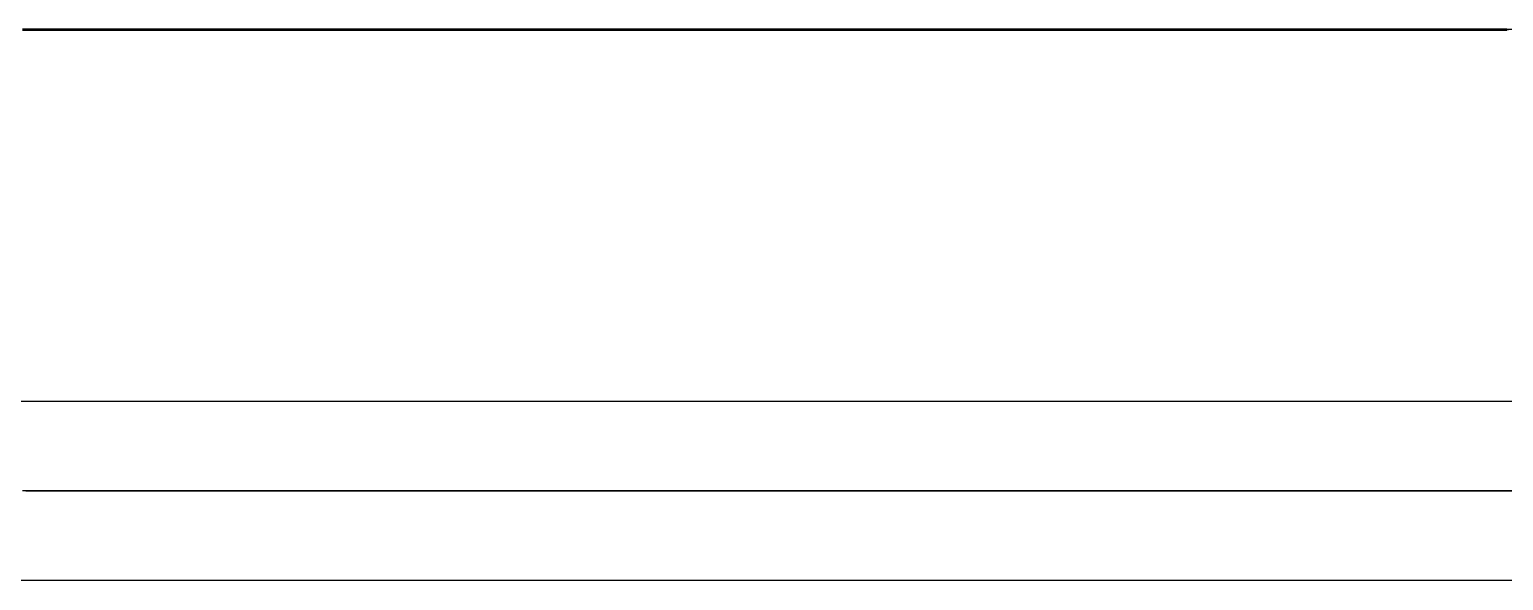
# Model space of a CAD drawing. Header units: millimetres. Extents: x 0 to 594, y 0 to 420.
# Drawn here: x 228.27 to 232.49, y 344.044 to 345.62 of the extents above; entities that cross this region are included whole.
import ezdxf

# ---------------------------------------------------------------- set-up
doc = ezdxf.new("R2010")
doc.units = ezdxf.units.MM
doc.linetypes.add('ISO02-TRAZOS', pattern=[3.75, 3, -0.75])
doc.layers.add('01-VISIBLE', color=7, linetype='CONTINUOUS', lineweight=50)
doc.layers.add('02-OCULTA', color=4, linetype='ISO02-TRAZOS', lineweight=25)

msp = doc.modelspace()

# ---------------------------------------------------------------- linework, layer by layer
at = {"layer": '01-VISIBLE'}
msp.add_lwpolyline([(228.25, 345.62), (228.3, 345.62), (228.35, 345.62), (228.4, 345.62), (228.45, 345.62), (228.5, 345.62), (228.55, 345.62), (228.6, 345.62), (228.65, 345.62), (228.7, 345.62), (228.75, 345.62), (228.8, 345.62), (228.85, 345.62), (228.9, 345.62), (228.95, 345.62), (229, 345.62), (229.05, 345.62), (229.1, 345.62), (229.15, 345.62), (229.2, 345.62), (229.25, 345.62), (229.3, 345.62), (229.35, 345.62), (229.4, 345.62), (229.45, 345.62), (229.5, 345.62), (229.55, 345.62), (229.6, 345.62), (229.65, 345.62), (229.7, 345.62), (229.75, 345.62), (229.8, 345.62), (229.85, 345.62), (229.9, 345.62), (229.95, 345.62), (230, 345.62), (230.05, 345.62), (230.1, 345.62), (230.15, 345.62), (230.2, 345.62), (230.25, 345.62), (230.3, 345.62), (230.35, 345.62), (230.4, 345.62), (230.45, 345.62), (230.5, 345.62), (230.55, 345.62), (230.6, 345.62), (230.65, 345.62), (230.7, 345.62), (230.75, 345.62), (230.8, 345.62), (230.85, 345.62), (230.9, 345.62), (230.95, 345.62), (231, 345.62), (231.05, 345.62), (231.1, 345.62), (231.15, 345.62), (231.2, 345.62), (231.25, 345.62), (231.3, 345.62), (231.35, 345.62), (231.4, 345.62), (231.45, 345.62), (231.5, 345.62), (231.55, 345.62), (231.6, 345.62), (231.65, 345.62), (231.7, 345.62), (231.75, 345.62), (231.8, 345.62), (231.85, 345.62), (231.9, 345.62), (231.95, 345.62), (232, 345.62), (232.05, 345.62), (232.1, 345.62), (232.15, 345.62), (232.2, 345.62), (232.25, 345.62), (232.3, 345.62), (232.35, 345.62), (232.4, 345.62), (232.45, 345.62), (232.5, 345.62)], dxfattribs=at)
at = {"layer": '02-OCULTA'}
for points in [[(228.2523, 345.62), (228.3023, 345.62), (228.3524, 345.62), (228.4024, 345.62), (228.4524, 345.62), (228.5024, 345.62), (228.5525, 345.62), (228.6025, 345.62), (228.6525, 345.62), (228.7025, 345.62), (228.7526, 345.62), (228.8026, 345.62), (228.8526, 345.62), (228.9027, 345.62), (228.9527, 345.62), (229.0027, 345.62), (229.0527, 345.62), (229.1028, 345.62), (229.1528, 345.62), (229.2028, 345.62), (229.2528, 345.62), (229.3029, 345.62), (229.3529, 345.62), (229.4029, 345.62), (229.453, 345.62), (229.503, 345.62), (229.553, 345.62), (229.603, 345.62), (229.6531, 345.62), (229.7031, 345.62), (229.7531, 345.62), (229.8032, 345.62), (229.8532, 345.62), (229.9032, 345.62), (229.9532, 345.62), (230.0033, 345.62), (230.0533, 345.62), (230.1033, 345.62), (230.1533, 345.62), (230.2034, 345.62), (230.2534, 345.62), (230.3034, 345.62), (230.3535, 345.62), (230.4035, 345.62), (230.4535, 345.62), (230.5035, 345.62), (230.5536, 345.62), (230.6036, 345.62), (230.6536, 345.62), (230.7036, 345.62), (230.7537, 345.62), (230.8037, 345.62), (230.8537, 345.62), (230.9038, 345.62), (230.9538, 345.62), (231.0038, 345.62), (231.0538, 345.62), (231.1039, 345.62), (231.1539, 345.62), (231.2039, 345.62), (231.2539, 345.62), (231.304, 345.62), (231.354, 345.62), (231.404, 345.62), (231.4541, 345.62), (231.5041, 345.62), (231.5541, 345.62), (231.6041, 345.62), (231.6542, 345.62), (231.7042, 345.62), (231.7542, 345.62), (231.8042, 345.62), (231.8543, 345.62), (231.9043, 345.62), (231.9543, 345.62), (232.0044, 345.62), (232.0544, 345.62), (232.1044, 345.62), (232.1544, 345.62), (232.2045, 345.62), (232.2545, 345.62), (232.3045, 345.62), (232.3545, 345.62), (232.4046, 345.62), (232.4546, 345.62), (232.5046, 345.62)], [(232.5046, 345.62), (232.4546, 345.62), (232.4046, 345.62), (232.3545, 345.62), (232.3045, 345.62), (232.2545, 345.62), (232.2045, 345.62), (232.1544, 345.62), (232.1044, 345.62), (232.0544, 345.62), (232.0044, 345.62), (231.9543, 345.62), (231.9043, 345.62), (231.8543, 345.62), (231.8042, 345.62), (231.7542, 345.62), (231.7042, 345.62), (231.6542, 345.62), (231.6041, 345.62), (231.5541, 345.62), (231.5041, 345.62), (231.4541, 345.62), (231.404, 345.62), (231.354, 345.62), (231.304, 345.62), (231.2539, 345.62), (231.2039, 345.62), (231.1539, 345.62), (231.1039, 345.62), (231.0538, 345.62), (231.0038, 345.62), (230.9538, 345.62), (230.9038, 345.62), (230.8537, 345.62), (230.8037, 345.62), (230.7537, 345.62), (230.7036, 345.62), (230.6536, 345.62), (230.6036, 345.62), (230.5536, 345.62), (230.5035, 345.62), (230.4535, 345.62), (230.4035, 345.62), (230.3535, 345.62), (230.3034, 345.62), (230.2534, 345.62), (230.2034, 345.62), (230.1533, 345.62), (230.1033, 345.62), (230.0533, 345.62), (230.0033, 345.62), (229.9532, 345.62), (229.9032, 345.62), (229.8532, 345.62), (229.8032, 345.62), (229.7531, 345.62), (229.7031, 345.62), (229.6531, 345.62), (229.603, 345.62), (229.553, 345.62), (229.503, 345.62), (229.453, 345.62), (229.4029, 345.62), (229.3529, 345.62), (229.3029, 345.62), (229.2528, 345.62), (229.2028, 345.62), (229.1528, 345.62), (229.1028, 345.62), (229.0527, 345.62), (229.0027, 345.62), (228.9527, 345.62), (228.9027, 345.62), (228.8526, 345.62), (228.8026, 345.62), (228.7526, 345.62), (228.7025, 345.62), (228.6525, 345.62), (228.6025, 345.62), (228.5525, 345.62), (228.5024, 345.62), (228.4524, 345.62), (228.4024, 345.62), (228.3524, 345.62), (228.3023, 345.62), (228.2523, 345.62)], [(232.5227, 345.62), (232.4726, 345.62), (232.4224, 345.62), (232.3723, 345.62), (232.3222, 345.62), (232.272, 345.62), (232.2219, 345.62), (232.1718, 345.62), (232.1216, 345.62), (232.0715, 345.62), (232.0214, 345.62), (231.9712, 345.62), (231.9211, 345.62), (231.871, 345.62), (231.8208, 345.62), (231.7707, 345.62), (231.7206, 345.62), (231.6704, 345.62), (231.6203, 345.62), (231.5702, 345.62), (231.52, 345.62), (231.4699, 345.62), (231.4198, 345.62), (231.3696, 345.62), (231.3195, 345.62), (231.2694, 345.62), (231.2192, 345.62), (231.1691, 345.62), (231.119, 345.62), (231.0688, 345.62), (231.0187, 345.62), (230.9685, 345.62), (230.9184, 345.62), (230.8683, 345.62), (230.8181, 345.62), (230.768, 345.62), (230.7179, 345.62), (230.6677, 345.62), (230.6176, 345.62), (230.5675, 345.62), (230.5173, 345.62), (230.4672, 345.62), (230.4171, 345.62), (230.3669, 345.62), (230.3168, 345.62), (230.2667, 345.62), (230.2165, 345.62), (230.1664, 345.62), (230.1163, 345.62), (230.0661, 345.62), (230.016, 345.62), (229.9659, 345.62), (229.9157, 345.62), (229.8656, 345.62), (229.8155, 345.62), (229.7653, 345.62), (229.7152, 345.62), (229.6651, 345.62), (229.6149, 345.62), (229.5648, 345.62), (229.5147, 345.62), (229.4645, 345.62), (229.4144, 345.62), (229.3642, 345.62), (229.3141, 345.62), (229.264, 345.62), (229.2138, 345.62), (229.1637, 345.62), (229.1136, 345.62), (229.0634, 345.62), (229.0133, 345.62), (228.9632, 345.62), (228.913, 345.62), (228.8629, 345.62), (228.8128, 345.62), (228.7626, 345.62), (228.7125, 345.62), (228.6624, 345.62), (228.6122, 345.62), (228.5621, 345.62), (228.512, 345.62), (228.4618, 345.62), (228.4117, 345.62), (228.3616, 345.62), (228.3114, 345.62), (228.2613, 345.62)], [(232.5667, 344.556), (232.47, 344.556), (232.3733, 344.556), (232.2766, 344.556), (232.1799, 344.556), (232.0832, 344.556), (231.9865, 344.556), (231.8898, 344.556), (231.7931, 344.556), (231.6964, 344.556), (231.5997, 344.556), (231.503, 344.556), (231.4063, 344.556), (231.3096, 344.556), (231.2129, 344.556), (231.1162, 344.556), (231.0195, 344.556), (230.9228, 344.556), (230.8261, 344.556), (230.7294, 344.556), (230.6327, 344.556), (230.536, 344.556), (230.4393, 344.556), (230.3426, 344.556), (230.2459, 344.556), (230.1492, 344.556), (230.0525, 344.556), (229.9558, 344.556), (229.8591, 344.556), (229.7624, 344.556), (229.6657, 344.556), (229.569, 344.556), (229.4723, 344.556), (229.3756, 344.556), (229.2789, 344.556), (229.1822, 344.556), (229.0855, 344.556), (228.9888, 344.556), (228.8921, 344.556), (228.7954, 344.556), (228.6987, 344.556), (228.602, 344.556), (228.5053, 344.556), (228.4086, 344.556), (228.3119, 344.556), (228.2152, 344.556)], [(232.5201, 344.556), (232.47, 344.556), (232.4199, 344.556), (232.3698, 344.556), (232.3197, 344.556), (232.2696, 344.556), (232.2195, 344.556), (232.1694, 344.556), (232.1193, 344.556), (232.0692, 344.556), (232.0191, 344.556), (231.969, 344.556), (231.9189, 344.556), (231.8688, 344.556), (231.8187, 344.556), (231.7685, 344.556), (231.7184, 344.556), (231.6683, 344.556), (231.6182, 344.556), (231.5681, 344.556), (231.518, 344.556), (231.4679, 344.556), (231.4178, 344.556), (231.3677, 344.556), (231.3176, 344.556), (231.2675, 344.556), (231.2174, 344.556), (231.1673, 344.556), (231.1172, 344.556), (231.0671, 344.556), (231.017, 344.556), (230.9669, 344.556), (230.9168, 344.556), (230.8667, 344.556), (230.8166, 344.556), (230.7665, 344.556), (230.7164, 344.556), (230.6663, 344.556), (230.6162, 344.556), (230.5661, 344.556), (230.516, 344.556), (230.4659, 344.556), (230.4158, 344.556), (230.3656, 344.556), (230.3155, 344.556), (230.2654, 344.556), (230.2153, 344.556), (230.1652, 344.556), (230.1151, 344.556), (230.065, 344.556), (230.0149, 344.556), (229.9648, 344.556), (229.9147, 344.556), (229.8646, 344.556), (229.8145, 344.556), (229.7644, 344.556), (229.7143, 344.556), (229.6642, 344.556), (229.6141, 344.556), (229.564, 344.556), (229.5139, 344.556), (229.4638, 344.556), (229.4137, 344.556), (229.3636, 344.556), (229.3135, 344.556), (229.2634, 344.556), (229.2133, 344.556), (229.1632, 344.556), (229.1131, 344.556), (229.063, 344.556), (229.0128, 344.556), (228.9627, 344.556), (228.9126, 344.556), (228.8625, 344.556), (228.8124, 344.556), (228.7623, 344.556), (228.7122, 344.556), (228.6621, 344.556), (228.612, 344.556), (228.5619, 344.556), (228.5118, 344.556), (228.4617, 344.556), (228.4116, 344.556), (228.3615, 344.556), (228.3114, 344.556), (228.2613, 344.556)], [(232.5, 344.3), (232.45, 344.3), (232.4, 344.3), (232.35, 344.3), (232.3, 344.3), (232.25, 344.3), (232.2, 344.3), (232.15, 344.3), (232.1, 344.3), (232.05, 344.3), (232, 344.3), (231.95, 344.3), (231.9, 344.3), (231.85, 344.3), (231.8, 344.3), (231.75, 344.3), (231.7, 344.3), (231.65, 344.3), (231.6, 344.3), (231.55, 344.3), (231.5, 344.3), (231.45, 344.3), (231.4, 344.3), (231.35, 344.3), (231.3, 344.3), (231.25, 344.3), (231.2, 344.3), (231.15, 344.3), (231.1, 344.3), (231.05, 344.3), (231, 344.3), (230.95, 344.3), (230.9, 344.3), (230.85, 344.3), (230.8, 344.3), (230.75, 344.3), (230.7, 344.3), (230.65, 344.3), (230.6, 344.3), (230.55, 344.3), (230.5, 344.3), (230.45, 344.3), (230.4, 344.3), (230.35, 344.3), (230.3, 344.3), (230.25, 344.3), (230.2, 344.3), (230.15, 344.3), (230.1, 344.3), (230.05, 344.3), (230, 344.3), (229.95, 344.3), (229.9, 344.3), (229.85, 344.3), (229.8, 344.3), (229.75, 344.3), (229.7, 344.3), (229.65, 344.3), (229.6, 344.3), (229.55, 344.3), (229.5, 344.3), (229.45, 344.3), (229.4, 344.3), (229.35, 344.3), (229.3, 344.3), (229.25, 344.3), (229.2, 344.3), (229.15, 344.3), (229.1, 344.3), (229.05, 344.3), (229, 344.3), (228.95, 344.3), (228.9, 344.3), (228.85, 344.3), (228.8, 344.3), (228.75, 344.3), (228.7, 344.3), (228.65, 344.3), (228.6, 344.3), (228.55, 344.3), (228.5, 344.3), (228.45, 344.3), (228.4, 344.3), (228.35, 344.3), (228.3, 344.3), (228.25, 344.3)], [(232.5, 344.3), (232.45, 344.3), (232.4, 344.3), (232.35, 344.3), (232.3, 344.3), (232.25, 344.3), (232.2, 344.3), (232.15, 344.3), (232.1, 344.3), (232.05, 344.3), (232, 344.3), (231.95, 344.3), (231.9, 344.3), (231.85, 344.3), (231.8, 344.3), (231.75, 344.3), (231.7, 344.3), (231.65, 344.3), (231.6, 344.3), (231.55, 344.3), (231.5, 344.3), (231.45, 344.3), (231.4, 344.3), (231.35, 344.3), (231.3, 344.3), (231.25, 344.3), (231.2, 344.3), (231.15, 344.3), (231.1, 344.3), (231.05, 344.3), (231, 344.3), (230.95, 344.3), (230.9, 344.3), (230.85, 344.3), (230.8, 344.3), (230.75, 344.3), (230.7, 344.3), (230.65, 344.3), (230.6, 344.3), (230.55, 344.3), (230.5, 344.3), (230.45, 344.3), (230.4, 344.3), (230.35, 344.3), (230.3, 344.3), (230.25, 344.3), (230.2, 344.3), (230.15, 344.3), (230.1, 344.3), (230.05, 344.3), (230, 344.3), (229.95, 344.3), (229.9, 344.3), (229.85, 344.3), (229.8, 344.3), (229.75, 344.3), (229.7, 344.3), (229.65, 344.3), (229.6, 344.3), (229.55, 344.3), (229.5, 344.3), (229.45, 344.3), (229.4, 344.3), (229.35, 344.3), (229.3, 344.3), (229.25, 344.3), (229.2, 344.3), (229.15, 344.3), (229.1, 344.3), (229.05, 344.3), (229, 344.3), (228.95, 344.3), (228.9, 344.3), (228.85, 344.3), (228.8, 344.3), (228.75, 344.3), (228.7, 344.3), (228.65, 344.3), (228.6, 344.3), (228.55, 344.3), (228.5, 344.3), (228.45, 344.3), (228.4, 344.3), (228.35, 344.3), (228.3, 344.3), (228.25, 344.3)], [(232.5152, 344.3), (232.4651, 344.3), (232.415, 344.3), (232.365, 344.3), (232.3149, 344.3), (232.2648, 344.3), (232.2147, 344.3), (232.1646, 344.3), (232.1146, 344.3), (232.0645, 344.3), (232.0144, 344.3), (231.9643, 344.3), (231.9143, 344.3), (231.8642, 344.3), (231.8141, 344.3), (231.764, 344.3), (231.7139, 344.3), (231.6639, 344.3), (231.6138, 344.3), (231.5637, 344.3), (231.5136, 344.3), (231.4636, 344.3), (231.4135, 344.3), (231.3634, 344.3), (231.3133, 344.3), (231.2632, 344.3), (231.2132, 344.3), (231.1631, 344.3), (231.113, 344.3), (231.0629, 344.3), (231.0128, 344.3), (230.9628, 344.3), (230.9127, 344.3), (230.8626, 344.3), (230.8125, 344.3), (230.7625, 344.3), (230.7124, 344.3), (230.6623, 344.3), (230.6122, 344.3), (230.5621, 344.3), (230.5121, 344.3), (230.462, 344.3), (230.4119, 344.3), (230.3618, 344.3), (230.3117, 344.3), (230.2617, 344.3), (230.2116, 344.3), (230.1615, 344.3), (230.1114, 344.3), (230.0614, 344.3), (230.0113, 344.3), (229.9612, 344.3), (229.9111, 344.3), (229.861, 344.3), (229.811, 344.3), (229.7609, 344.3), (229.7108, 344.3), (229.6607, 344.3), (229.6107, 344.3), (229.5606, 344.3), (229.5105, 344.3), (229.4604, 344.3), (229.4103, 344.3), (229.3603, 344.3), (229.3102, 344.3), (229.2601, 344.3), (229.21, 344.3), (229.1599, 344.3), (229.1099, 344.3), (229.0598, 344.3), (229.0097, 344.3), (228.9596, 344.3), (228.9096, 344.3), (228.8595, 344.3), (228.8094, 344.3), (228.7593, 344.3), (228.7092, 344.3), (228.6592, 344.3), (228.6091, 344.3), (228.559, 344.3), (228.5089, 344.3), (228.4589, 344.3), (228.4088, 344.3), (228.3587, 344.3), (228.3086, 344.3), (228.2585, 344.3)], [(232.5152, 344.3), (232.4651, 344.3), (232.415, 344.3), (232.365, 344.3), (232.3149, 344.3), (232.2648, 344.3), (232.2147, 344.3), (232.1646, 344.3), (232.1146, 344.3), (232.0645, 344.3), (232.0144, 344.3), (231.9643, 344.3), (231.9143, 344.3), (231.8642, 344.3), (231.8141, 344.3), (231.764, 344.3), (231.7139, 344.3), (231.6639, 344.3), (231.6138, 344.3), (231.5637, 344.3), (231.5136, 344.3), (231.4636, 344.3), (231.4135, 344.3), (231.3634, 344.3), (231.3133, 344.3), (231.2632, 344.3), (231.2132, 344.3), (231.1631, 344.3), (231.113, 344.3), (231.0629, 344.3), (231.0128, 344.3), (230.9628, 344.3), (230.9127, 344.3), (230.8626, 344.3), (230.8125, 344.3), (230.7625, 344.3), (230.7124, 344.3), (230.6623, 344.3), (230.6122, 344.3), (230.5621, 344.3), (230.5121, 344.3), (230.462, 344.3), (230.4119, 344.3), (230.3618, 344.3), (230.3117, 344.3), (230.2617, 344.3), (230.2116, 344.3), (230.1615, 344.3), (230.1114, 344.3), (230.0614, 344.3), (230.0113, 344.3), (229.9612, 344.3), (229.9111, 344.3), (229.861, 344.3), (229.811, 344.3), (229.7609, 344.3), (229.7108, 344.3), (229.6607, 344.3), (229.6107, 344.3), (229.5606, 344.3), (229.5105, 344.3), (229.4604, 344.3), (229.4103, 344.3), (229.3603, 344.3), (229.3102, 344.3), (229.2601, 344.3), (229.21, 344.3), (229.1599, 344.3), (229.1099, 344.3), (229.0598, 344.3), (229.0097, 344.3), (228.9596, 344.3), (228.9096, 344.3), (228.8595, 344.3), (228.8094, 344.3), (228.7593, 344.3), (228.7092, 344.3), (228.6592, 344.3), (228.6091, 344.3), (228.559, 344.3), (228.5089, 344.3), (228.4589, 344.3), (228.4088, 344.3), (228.3587, 344.3), (228.3086, 344.3), (228.2585, 344.3)], [(228.26, 344.3), (228.3575, 344.3), (228.455, 344.3), (228.5525, 344.3), (228.65, 344.3), (228.7475, 344.3), (228.845, 344.3), (228.9425, 344.3), (229.04, 344.3), (229.1375, 344.3), (229.235, 344.3), (229.3325, 344.3), (229.43, 344.3), (229.5275, 344.3), (229.625, 344.3), (229.7225, 344.3), (229.82, 344.3), (229.9175, 344.3), (230.015, 344.3), (230.1125, 344.3), (230.21, 344.3), (230.3075, 344.3), (230.405, 344.3), (230.5025, 344.3), (230.6, 344.3), (230.6975, 344.3), (230.795, 344.3), (230.8925, 344.3), (230.99, 344.3), (231.0875, 344.3), (231.185, 344.3), (231.2825, 344.3), (231.38, 344.3), (231.4775, 344.3), (231.575, 344.3), (231.6725, 344.3), (231.77, 344.3), (231.8675, 344.3), (231.965, 344.3), (232.0625, 344.3), (232.16, 344.3), (232.2575, 344.3), (232.355, 344.3), (232.4525, 344.3), (232.55, 344.3)], [(228.26, 344.3), (228.3575, 344.3), (228.455, 344.3), (228.5525, 344.3), (228.65, 344.3), (228.7475, 344.3), (228.845, 344.3), (228.9425, 344.3), (229.04, 344.3), (229.1375, 344.3), (229.235, 344.3), (229.3325, 344.3), (229.43, 344.3), (229.5275, 344.3), (229.625, 344.3), (229.7225, 344.3), (229.82, 344.3), (229.9175, 344.3), (230.015, 344.3), (230.1125, 344.3), (230.21, 344.3), (230.3075, 344.3), (230.405, 344.3), (230.5025, 344.3), (230.6, 344.3), (230.6975, 344.3), (230.795, 344.3), (230.8925, 344.3), (230.99, 344.3), (231.0875, 344.3), (231.185, 344.3), (231.2825, 344.3), (231.38, 344.3), (231.4775, 344.3), (231.575, 344.3), (231.6725, 344.3), (231.77, 344.3), (231.8675, 344.3), (231.965, 344.3), (232.0625, 344.3), (232.16, 344.3), (232.2575, 344.3), (232.355, 344.3), (232.4525, 344.3), (232.55, 344.3)], [(228.2663, 344.3), (228.3622, 344.3), (228.4581, 344.3), (228.554, 344.3), (228.6499, 344.3), (228.7458, 344.3), (228.8417, 344.3), (228.9376, 344.3), (229.0335, 344.3), (229.1294, 344.3), (229.2253, 344.3), (229.3212, 344.3), (229.4171, 344.3), (229.513, 344.3), (229.6089, 344.3), (229.7048, 344.3), (229.8007, 344.3), (229.8966, 344.3), (229.9925, 344.3), (230.0884, 344.3), (230.1843, 344.3), (230.2802, 344.3), (230.3761, 344.3), (230.472, 344.3), (230.5679, 344.3), (230.6638, 344.3), (230.7597, 344.3), (230.8556, 344.3), (230.9515, 344.3), (231.0474, 344.3), (231.1433, 344.3), (231.2392, 344.3), (231.3351, 344.3), (231.431, 344.3), (231.5269, 344.3), (231.6228, 344.3), (231.7187, 344.3), (231.8146, 344.3), (231.9105, 344.3), (232.0064, 344.3), (232.1023, 344.3), (232.1982, 344.3), (232.2941, 344.3), (232.39, 344.3), (232.4859, 344.3), (232.5818, 344.3)], [(228.2663, 344.3), (228.3622, 344.3), (228.4581, 344.3), (228.554, 344.3), (228.6499, 344.3), (228.7458, 344.3), (228.8417, 344.3), (228.9376, 344.3), (229.0335, 344.3), (229.1294, 344.3), (229.2253, 344.3), (229.3212, 344.3), (229.4171, 344.3), (229.513, 344.3), (229.6089, 344.3), (229.7048, 344.3), (229.8007, 344.3), (229.8966, 344.3), (229.9925, 344.3), (230.0884, 344.3), (230.1843, 344.3), (230.2802, 344.3), (230.3761, 344.3), (230.472, 344.3), (230.5679, 344.3), (230.6638, 344.3), (230.7597, 344.3), (230.8556, 344.3), (230.9515, 344.3), (231.0474, 344.3), (231.1433, 344.3), (231.2392, 344.3), (231.3351, 344.3), (231.431, 344.3), (231.5269, 344.3), (231.6228, 344.3), (231.7187, 344.3), (231.8146, 344.3), (231.9105, 344.3), (232.0064, 344.3), (232.1023, 344.3), (232.1982, 344.3), (232.2941, 344.3), (232.39, 344.3), (232.4859, 344.3), (232.5818, 344.3)], [(232.5667, 344.044), (232.47, 344.044), (232.3733, 344.044), (232.2766, 344.044), (232.1799, 344.044), (232.0832, 344.044), (231.9865, 344.044), (231.8898, 344.044), (231.7931, 344.044), (231.6964, 344.044), (231.5997, 344.044), (231.503, 344.044), (231.4063, 344.044), (231.3096, 344.044), (231.2129, 344.044), (231.1162, 344.044), (231.0195, 344.044), (230.9228, 344.044), (230.8261, 344.044), (230.7294, 344.044), (230.6327, 344.044), (230.536, 344.044), (230.4393, 344.044), (230.3426, 344.044), (230.2459, 344.044), (230.1492, 344.044), (230.0525, 344.044), (229.9558, 344.044), (229.8591, 344.044), (229.7624, 344.044), (229.6657, 344.044), (229.569, 344.044), (229.4723, 344.044), (229.3756, 344.044), (229.2789, 344.044), (229.1822, 344.044), (229.0855, 344.044), (228.9888, 344.044), (228.8921, 344.044), (228.7954, 344.044), (228.6987, 344.044), (228.602, 344.044), (228.5053, 344.044), (228.4086, 344.044), (228.3119, 344.044), (228.2152, 344.044)], [(232.5201, 344.044), (232.47, 344.044), (232.4199, 344.044), (232.3698, 344.044), (232.3197, 344.044), (232.2696, 344.044), (232.2195, 344.044), (232.1694, 344.044), (232.1193, 344.044), (232.0692, 344.044), (232.0191, 344.044), (231.969, 344.044), (231.9189, 344.044), (231.8688, 344.044), (231.8187, 344.044), (231.7685, 344.044), (231.7184, 344.044), (231.6683, 344.044), (231.6182, 344.044), (231.5681, 344.044), (231.518, 344.044), (231.4679, 344.044), (231.4178, 344.044), (231.3677, 344.044), (231.3176, 344.044), (231.2675, 344.044), (231.2174, 344.044), (231.1673, 344.044), (231.1172, 344.044), (231.0671, 344.044), (231.017, 344.044), (230.9669, 344.044), (230.9168, 344.044), (230.8667, 344.044), (230.8166, 344.044), (230.7665, 344.044), (230.7164, 344.044), (230.6663, 344.044), (230.6162, 344.044), (230.5661, 344.044), (230.516, 344.044), (230.4659, 344.044), (230.4158, 344.044), (230.3656, 344.044), (230.3155, 344.044), (230.2654, 344.044), (230.2153, 344.044), (230.1652, 344.044), (230.1151, 344.044), (230.065, 344.044), (230.0149, 344.044), (229.9648, 344.044), (229.9147, 344.044), (229.8646, 344.044), (229.8145, 344.044), (229.7644, 344.044), (229.7143, 344.044), (229.6642, 344.044), (229.6141, 344.044), (229.564, 344.044), (229.5139, 344.044), (229.4638, 344.044), (229.4137, 344.044), (229.3636, 344.044), (229.3135, 344.044), (229.2634, 344.044), (229.2133, 344.044), (229.1632, 344.044), (229.1131, 344.044), (229.063, 344.044), (229.0128, 344.044), (228.9627, 344.044), (228.9126, 344.044), (228.8625, 344.044), (228.8124, 344.044), (228.7623, 344.044), (228.7122, 344.044), (228.6621, 344.044), (228.612, 344.044), (228.5619, 344.044), (228.5118, 344.044), (228.4617, 344.044), (228.4116, 344.044), (228.3615, 344.044), (228.3114, 344.044), (228.2613, 344.044)]]:
    msp.add_lwpolyline(points, dxfattribs=at)

doc.saveas('drawing.dxf')
